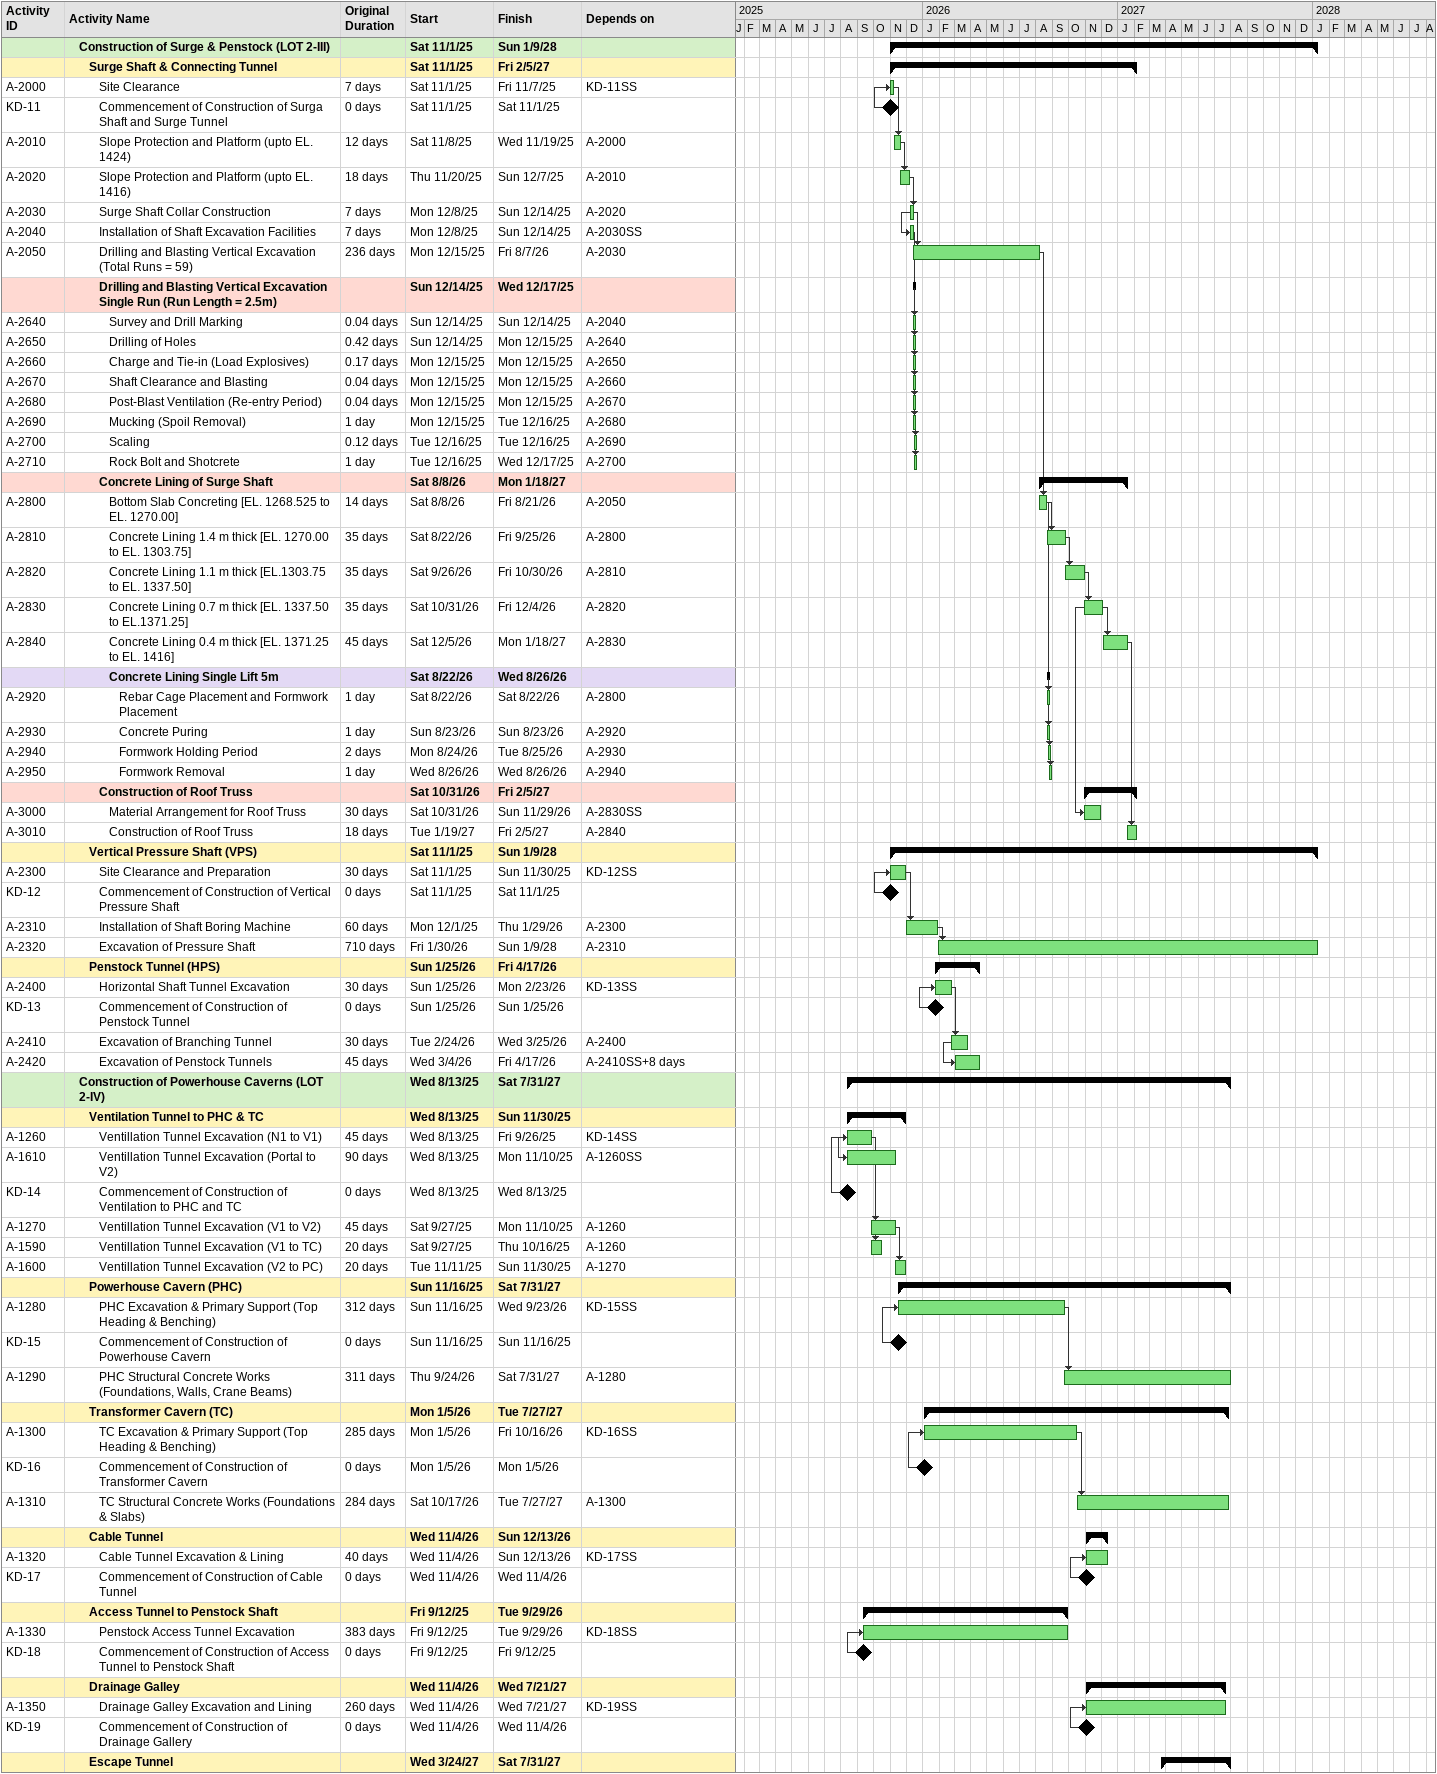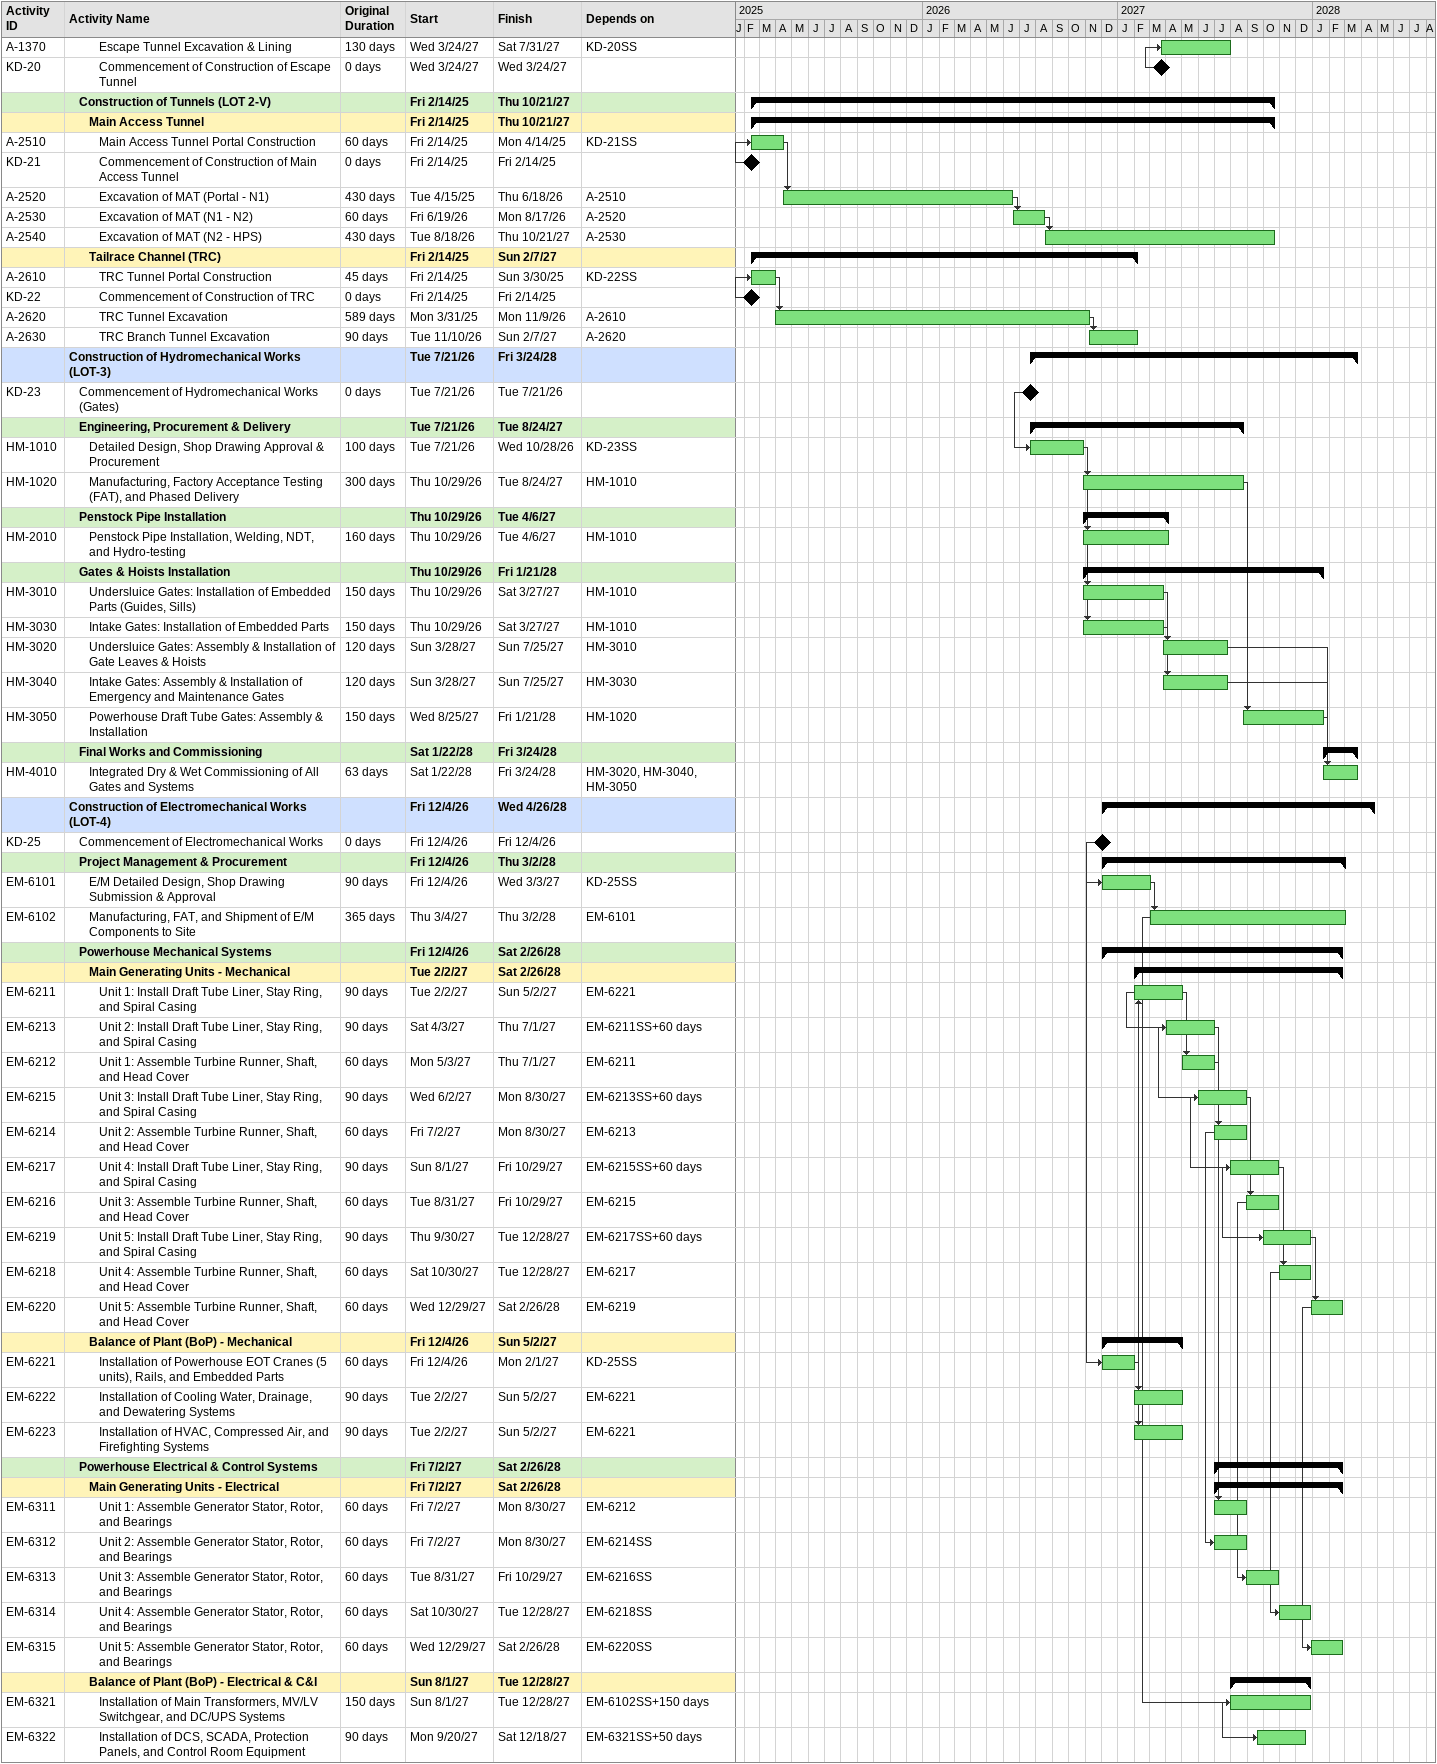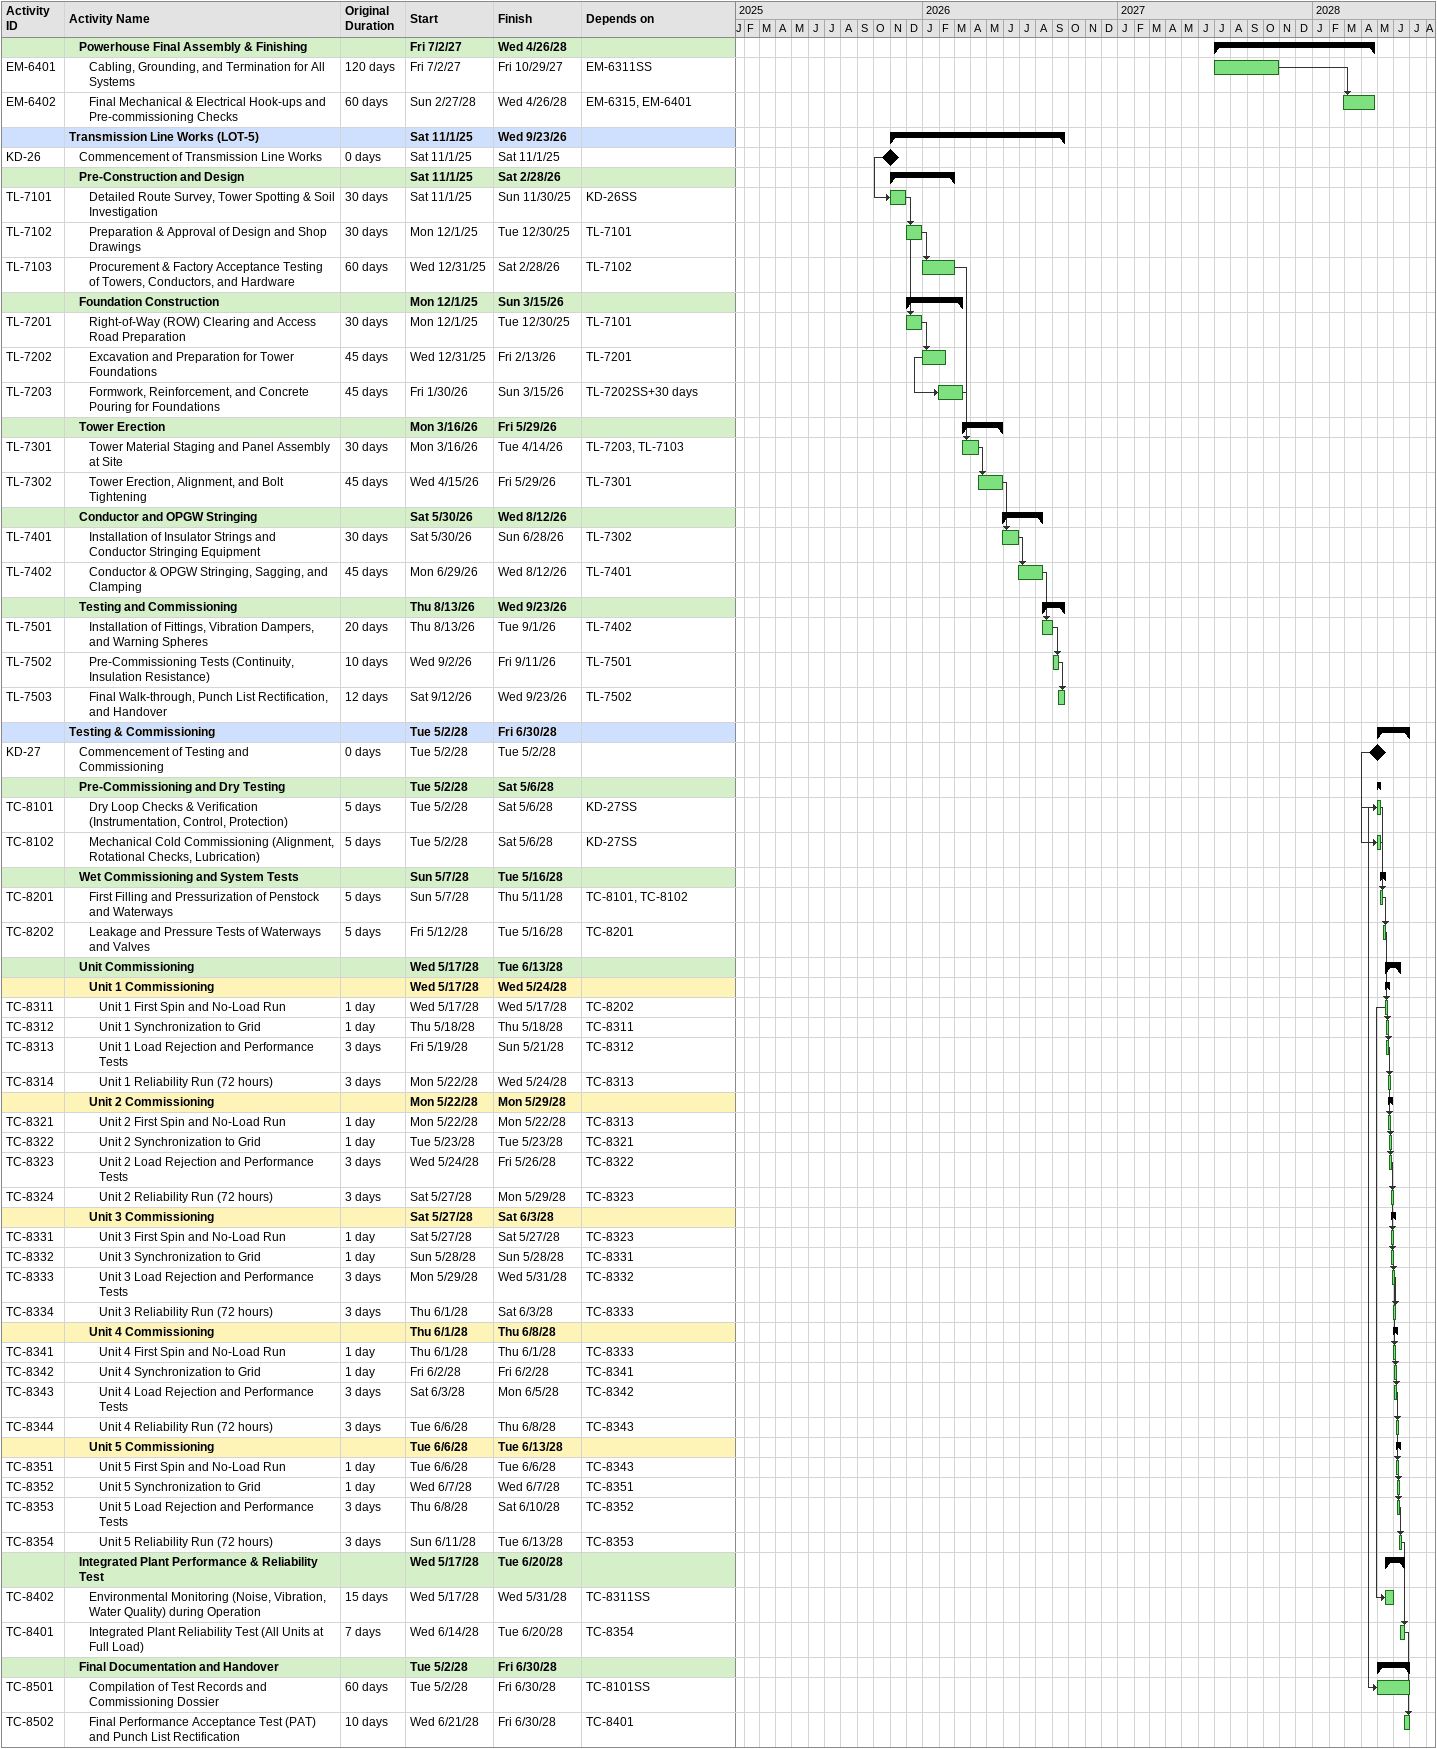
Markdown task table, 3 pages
| ID | Level | Task | Original duration | Start | Finish | Predecessors |
|---|---|---|---|---|---|---|
|  | 2 | **Construction of Surge & Penstock (LOT 2-III)** |  | 2025-11-01 | 2028-01-09 |  |
|  | 3 | **Surge Shaft & Connecting Tunnel** |  | 2025-11-01 | 2027-02-05 |  |
| A-2000 | 4 | Site Clearance | 7d | 2025-11-01 | 2025-11-07 | KD-11SS |
| KD-11 | 4 | Commencement of Construction of Surga Shaft and Surge Tunnel | 0d | 2025-11-01 | 2025-11-01 |  |
| A-2010 | 4 | Slope Protection and Platform (upto EL. 1424) | 12d | 2025-11-08 | 2025-11-19 | A-2000 |
| A-2020 | 4 | Slope Protection and Platform (upto EL. 1416) | 18d | 2025-11-20 | 2025-12-07 | A-2010 |
| A-2030 | 4 | Surge Shaft Collar Construction | 7d | 2025-12-08 | 2025-12-14 | A-2020 |
| A-2040 | 4 | Installation of Shaft Excavation Facilities | 7d | 2025-12-08 | 2025-12-14 | A-2030SS |
| A-2050 | 4 | Drilling and Blasting Vertical Excavation (Total Runs = 59) | 236d | 2025-12-15 | 2026-08-07 | A-2030 |
|  | 4 | **Drilling and Blasting Vertical Excavation Single Run (Run Length = 2.5m)** |  | 2025-12-14 | 2025-12-17 |  |
| A-2640 | 5 | Survey and Drill Marking | 0.04d | 2025-12-14 | 2025-12-14 | A-2040 |
| A-2650 | 5 | Drilling of Holes | 0.42d | 2025-12-14 | 2025-12-15 | A-2640 |
| A-2660 | 5 | Charge and Tie-in (Load Explosives) | 0.17d | 2025-12-15 | 2025-12-15 | A-2650 |
| A-2670 | 5 | Shaft Clearance and Blasting | 0.04d | 2025-12-15 | 2025-12-15 | A-2660 |
| A-2680 | 5 | Post-Blast Ventilation (Re-entry Period) | 0.04d | 2025-12-15 | 2025-12-15 | A-2670 |
| A-2690 | 5 | Mucking (Spoil Removal) | 1d | 2025-12-15 | 2025-12-16 | A-2680 |
| A-2700 | 5 | Scaling | 0.12d | 2025-12-16 | 2025-12-16 | A-2690 |
| A-2710 | 5 | Rock Bolt and Shotcrete | 1d | 2025-12-16 | 2025-12-17 | A-2700 |
|  | 4 | **Concrete Lining of Surge Shaft** |  | 2026-08-08 | 2027-01-18 |  |
| A-2800 | 5 | Bottom Slab Concreting [EL. 1268.525 to EL. 1270.00] | 14d | 2026-08-08 | 2026-08-21 | A-2050 |
| A-2810 | 5 | Concrete Lining 1.4 m thick [EL. 1270.00 to EL. 1303.75] | 35d | 2026-08-22 | 2026-09-25 | A-2800 |
| A-2820 | 5 | Concrete Lining 1.1 m thick [EL.1303.75 to EL. 1337.50] | 35d | 2026-09-26 | 2026-10-30 | A-2810 |
| A-2830 | 5 | Concrete Lining 0.7 m thick [EL. 1337.50 to EL.1371.25] | 35d | 2026-10-31 | 2026-12-04 | A-2820 |
| A-2840 | 5 | Concrete Lining 0.4 m thick [EL. 1371.25 to EL. 1416] | 45d | 2026-12-05 | 2027-01-18 | A-2830 |
|  | 5 | **Concrete Lining Single Lift 5m** |  | 2026-08-22 | 2026-08-26 |  |
| A-2920 | 6 | Rebar Cage Placement and Formwork Placement | 1d | 2026-08-22 | 2026-08-22 | A-2800 |
| A-2930 | 6 | Concrete Puring | 1d | 2026-08-23 | 2026-08-23 | A-2920 |
| A-2940 | 6 | Formwork Holding Period | 2d | 2026-08-24 | 2026-08-25 | A-2930 |
| A-2950 | 6 | Formwork Removal | 1d | 2026-08-26 | 2026-08-26 | A-2940 |
|  | 4 | **Construction of Roof Truss** |  | 2026-10-31 | 2027-02-05 |  |
| A-3000 | 5 | Material Arrangement for Roof Truss | 30d | 2026-10-31 | 2026-11-29 | A-2830SS |
| A-3010 | 5 | Construction of Roof Truss | 18d | 2027-01-19 | 2027-02-05 | A-2840 |
|  | 3 | **Vertical Pressure Shaft (VPS)** |  | 2025-11-01 | 2028-01-09 |  |
| A-2300 | 4 | Site Clearance and Preparation | 30d | 2025-11-01 | 2025-11-30 | KD-12SS |
| KD-12 | 4 | Commencement of Construction of Vertical Pressure Shaft | 0d | 2025-11-01 | 2025-11-01 |  |
| A-2310 | 4 | Installation of Shaft Boring Machine | 60d | 2025-12-01 | 2026-01-29 | A-2300 |
| A-2320 | 4 | Excavation of Pressure Shaft | 710d | 2026-01-30 | 2028-01-09 | A-2310 |
|  | 3 | **Penstock Tunnel (HPS)** |  | 2026-01-25 | 2026-04-17 |  |
| A-2400 | 4 | Horizontal Shaft Tunnel Excavation | 30d | 2026-01-25 | 2026-02-23 | KD-13SS |
| KD-13 | 4 | Commencement of Construction of Penstock Tunnel | 0d | 2026-01-25 | 2026-01-25 |  |
| A-2410 | 4 | Excavation of Branching Tunnel | 30d | 2026-02-24 | 2026-03-25 | A-2400 |
| A-2420 | 4 | Excavation of Penstock Tunnels | 45d | 2026-03-04 | 2026-04-17 | A-2410SS+8d |
|  | 2 | **Construction of Powerhouse Caverns (LOT 2-IV)** |  | 2025-08-13 | 2027-07-31 |  |
|  | 3 | **Ventilation Tunnel to PHC & TC** |  | 2025-08-13 | 2025-11-30 |  |
| A-1260 | 4 | Ventillation Tunnel Excavation (N1 to V1) | 45d | 2025-08-13 | 2025-09-26 | KD-14SS |
| A-1610 | 4 | Ventillation Tunnel Excavation (Portal to V2) | 90d | 2025-08-13 | 2025-11-10 | A-1260SS |
| KD-14 | 4 | Commencement of Construction of Ventilation to PHC and TC | 0d | 2025-08-13 | 2025-08-13 |  |
| A-1270 | 4 | Ventillation Tunnel Excavation (V1 to V2) | 45d | 2025-09-27 | 2025-11-10 | A-1260 |
| A-1590 | 4 | Ventillation Tunnel Excavation (V1 to TC) | 20d | 2025-09-27 | 2025-10-16 | A-1260 |
| A-1600 | 4 | Ventillation Tunnel Excavation (V2 to PC) | 20d | 2025-11-11 | 2025-11-30 | A-1270 |
|  | 3 | **Powerhouse Cavern (PHC)** |  | 2025-11-16 | 2027-07-31 |  |
| A-1280 | 4 | PHC Excavation & Primary Support (Top Heading & Benching) | 312d | 2025-11-16 | 2026-09-23 | KD-15SS |
| KD-15 | 4 | Commencement of Construction of Powerhouse Cavern | 0d | 2025-11-16 | 2025-11-16 |  |
| A-1290 | 4 | PHC Structural Concrete Works (Foundations, Walls, Crane Beams) | 311d | 2026-09-24 | 2027-07-31 | A-1280 |
|  | 3 | **Transformer Cavern (TC)** |  | 2026-01-05 | 2027-07-27 |  |
| A-1300 | 4 | TC Excavation & Primary Support (Top Heading & Benching) | 285d | 2026-01-05 | 2026-10-16 | KD-16SS |
| KD-16 | 4 | Commencement of Construction of Transformer Cavern | 0d | 2026-01-05 | 2026-01-05 |  |
| A-1310 | 4 | TC Structural Concrete Works (Foundations & Slabs) | 284d | 2026-10-17 | 2027-07-27 | A-1300 |
|  | 3 | **Cable Tunnel** |  | 2026-11-04 | 2026-12-13 |  |
| A-1320 | 4 | Cable Tunnel Excavation & Lining | 40d | 2026-11-04 | 2026-12-13 | KD-17SS |
| KD-17 | 4 | Commencement of Construction of Cable Tunnel | 0d | 2026-11-04 | 2026-11-04 |  |
|  | 3 | **Access Tunnel to Penstock Shaft** |  | 2025-09-12 | 2026-09-29 |  |
| A-1330 | 4 | Penstock Access Tunnel Excavation | 383d | 2025-09-12 | 2026-09-29 | KD-18SS |
| KD-18 | 4 | Commencement of Construction of Access Tunnel to Penstock Shaft | 0d | 2025-09-12 | 2025-09-12 |  |
|  | 3 | **Drainage Galley** |  | 2026-11-04 | 2027-07-21 |  |
| A-1350 | 4 | Drainage Galley Excavation and Lining | 260d | 2026-11-04 | 2027-07-21 | KD-19SS |
| KD-19 | 4 | Commencement of Construction of Drainage Gallery | 0d | 2026-11-04 | 2026-11-04 |  |
|  | 3 | **Escape Tunnel** |  | 2027-03-24 | 2027-07-31 |  |
| A-1370 | 4 | Escape Tunnel Excavation & Lining | 130d | 2027-03-24 | 2027-07-31 | KD-20SS |
| KD-20 | 4 | Commencement of Construction of Escape Tunnel | 0d | 2027-03-24 | 2027-03-24 |  |
|  | 2 | **Construction of Tunnels (LOT 2-V)** |  | 2025-02-14 | 2027-10-21 |  |
|  | 3 | **Main Access Tunnel** |  | 2025-02-14 | 2027-10-21 |  |
| A-2510 | 4 | Main Access Tunnel Portal Construction | 60d | 2025-02-14 | 2025-04-14 | KD-21SS |
| KD-21 | 4 | Commencement of Construction of Main Access Tunnel | 0d | 2025-02-14 | 2025-02-14 |  |
| A-2520 | 4 | Excavation of MAT (Portal - N1) | 430d | 2025-04-15 | 2026-06-18 | A-2510 |
| A-2530 | 4 | Excavation of MAT (N1 - N2) | 60d | 2026-06-19 | 2026-08-17 | A-2520 |
| A-2540 | 4 | Excavation of MAT (N2 - HPS) | 430d | 2026-08-18 | 2027-10-21 | A-2530 |
|  | 3 | **Tailrace Channel (TRC)** |  | 2025-02-14 | 2027-02-07 |  |
| A-2610 | 4 | TRC Tunnel Portal Construction | 45d | 2025-02-14 | 2025-03-30 | KD-22SS |
| KD-22 | 4 | Commencement of Construction of TRC | 0d | 2025-02-14 | 2025-02-14 |  |
| A-2620 | 4 | TRC Tunnel Excavation | 589d | 2025-03-31 | 2026-11-09 | A-2610 |
| A-2630 | 4 | TRC Branch Tunnel Excavation | 90d | 2026-11-10 | 2027-02-07 | A-2620 |
|  | 1 | **Construction of Hydromechanical Works (LOT-3)** |  | 2026-07-21 | 2028-03-24 |  |
| KD-23 | 2 | Commencement of Hydromechanical Works (Gates) | 0d | 2026-07-21 | 2026-07-21 |  |
|  | 2 | **Engineering, Procurement & Delivery** |  | 2026-07-21 | 2027-08-24 |  |
| HM-1010 | 3 | Detailed Design, Shop Drawing Approval & Procurement | 100d | 2026-07-21 | 2026-10-28 | KD-23SS |
| HM-1020 | 3 | Manufacturing, Factory Acceptance Testing (FAT), and Phased Delivery | 300d | 2026-10-29 | 2027-08-24 | HM-1010 |
|  | 2 | **Penstock Pipe Installation** |  | 2026-10-29 | 2027-04-06 |  |
| HM-2010 | 3 | Penstock Pipe Installation, Welding, NDT, and Hydro-testing | 160d | 2026-10-29 | 2027-04-06 | HM-1010 |
|  | 2 | **Gates & Hoists Installation** |  | 2026-10-29 | 2028-01-21 |  |
| HM-3010 | 3 | Undersluice Gates: Installation of Embedded Parts (Guides, Sills) | 150d | 2026-10-29 | 2027-03-27 | HM-1010 |
| HM-3030 | 3 | Intake Gates: Installation of Embedded Parts | 150d | 2026-10-29 | 2027-03-27 | HM-1010 |
| HM-3020 | 3 | Undersluice Gates: Assembly & Installation of Gate Leaves & Hoists | 120d | 2027-03-28 | 2027-07-25 | HM-3010 |
| HM-3040 | 3 | Intake Gates: Assembly & Installation of Emergency and Maintenance Gates | 120d | 2027-03-28 | 2027-07-25 | HM-3030 |
| HM-3050 | 3 | Powerhouse Draft Tube Gates: Assembly & Installation | 150d | 2027-08-25 | 2028-01-21 | HM-1020 |
|  | 2 | **Final Works and Commissioning** |  | 2028-01-22 | 2028-03-24 |  |
| HM-4010 | 3 | Integrated Dry & Wet Commissioning of All Gates and Systems | 63d | 2028-01-22 | 2028-03-24 | HM-3020, HM-3040, HM-3050 |
|  | 1 | **Construction of Electromechanical Works (LOT-4)** |  | 2026-12-04 | 2028-04-26 |  |
| KD-25 | 2 | Commencement of Electromechanical Works | 0d | 2026-12-04 | 2026-12-04 |  |
|  | 2 | **Project Management & Procurement** |  | 2026-12-04 | 2028-03-02 |  |
| EM-6101 | 3 | E/M Detailed Design, Shop Drawing Submission & Approval | 90d | 2026-12-04 | 2027-03-03 | KD-25SS |
| EM-6102 | 3 | Manufacturing, FAT, and Shipment of E/M Components to Site | 365d | 2027-03-04 | 2028-03-02 | EM-6101 |
|  | 2 | **Powerhouse Mechanical Systems** |  | 2026-12-04 | 2028-02-26 |  |
|  | 3 | **Main Generating Units - Mechanical** |  | 2027-02-02 | 2028-02-26 |  |
| EM-6211 | 4 | Unit 1: Install Draft Tube Liner, Stay Ring, and Spiral Casing | 90d | 2027-02-02 | 2027-05-02 | EM-6221 |
| EM-6213 | 4 | Unit 2: Install Draft Tube Liner, Stay Ring, and Spiral Casing | 90d | 2027-04-03 | 2027-07-01 | EM-6211SS+60d |
| EM-6212 | 4 | Unit 1: Assemble Turbine Runner, Shaft, and Head Cover | 60d | 2027-05-03 | 2027-07-01 | EM-6211 |
| EM-6215 | 4 | Unit 3: Install Draft Tube Liner, Stay Ring, and Spiral Casing | 90d | 2027-06-02 | 2027-08-30 | EM-6213SS+60d |
| EM-6214 | 4 | Unit 2: Assemble Turbine Runner, Shaft, and Head Cover | 60d | 2027-07-02 | 2027-08-30 | EM-6213 |
| EM-6217 | 4 | Unit 4: Install Draft Tube Liner, Stay Ring, and Spiral Casing | 90d | 2027-08-01 | 2027-10-29 | EM-6215SS+60d |
| EM-6216 | 4 | Unit 3: Assemble Turbine Runner, Shaft, and Head Cover | 60d | 2027-08-31 | 2027-10-29 | EM-6215 |
| EM-6219 | 4 | Unit 5: Install Draft Tube Liner, Stay Ring, and Spiral Casing | 90d | 2027-09-30 | 2027-12-28 | EM-6217SS+60d |
| EM-6218 | 4 | Unit 4: Assemble Turbine Runner, Shaft, and Head Cover | 60d | 2027-10-30 | 2027-12-28 | EM-6217 |
| EM-6220 | 4 | Unit 5: Assemble Turbine Runner, Shaft, and Head Cover | 60d | 2027-12-29 | 2028-02-26 | EM-6219 |
|  | 3 | **Balance of Plant (BoP) - Mechanical** |  | 2026-12-04 | 2027-05-02 |  |
| EM-6221 | 4 | Installation of Powerhouse EOT Cranes (5 units), Rails, and Embedded Parts | 60d | 2026-12-04 | 2027-02-01 | KD-25SS |
| EM-6222 | 4 | Installation of Cooling Water, Drainage, and Dewatering Systems | 90d | 2027-02-02 | 2027-05-02 | EM-6221 |
| EM-6223 | 4 | Installation of HVAC, Compressed Air, and Firefighting Systems | 90d | 2027-02-02 | 2027-05-02 | EM-6221 |
|  | 2 | **Powerhouse Electrical & Control Systems** |  | 2027-07-02 | 2028-02-26 |  |
|  | 3 | **Main Generating Units - Electrical** |  | 2027-07-02 | 2028-02-26 |  |
| EM-6311 | 4 | Unit 1: Assemble Generator Stator, Rotor, and Bearings | 60d | 2027-07-02 | 2027-08-30 | EM-6212 |
| EM-6312 | 4 | Unit 2: Assemble Generator Stator, Rotor, and Bearings | 60d | 2027-07-02 | 2027-08-30 | EM-6214SS |
| EM-6313 | 4 | Unit 3: Assemble Generator Stator, Rotor, and Bearings | 60d | 2027-08-31 | 2027-10-29 | EM-6216SS |
| EM-6314 | 4 | Unit 4: Assemble Generator Stator, Rotor, and Bearings | 60d | 2027-10-30 | 2027-12-28 | EM-6218SS |
| EM-6315 | 4 | Unit 5: Assemble Generator Stator, Rotor, and Bearings | 60d | 2027-12-29 | 2028-02-26 | EM-6220SS |
|  | 3 | **Balance of Plant (BoP) - Electrical & C&I** |  | 2027-08-01 | 2027-12-28 |  |
| EM-6321 | 4 | Installation of Main Transformers, MV/LV Switchgear, and DC/UPS Systems | 150d | 2027-08-01 | 2027-12-28 | EM-6102SS+150d |
| EM-6322 | 4 | Installation of DCS, SCADA, Protection Panels, and Control Room Equipment | 90d | 2027-09-20 | 2027-12-18 | EM-6321SS+50d |
|  | 2 | **Powerhouse Final Assembly & Finishing** |  | 2027-07-02 | 2028-04-26 |  |
| EM-6401 | 3 | Cabling, Grounding, and Termination for All Systems | 120d | 2027-07-02 | 2027-10-29 | EM-6311SS |
| EM-6402 | 3 | Final Mechanical & Electrical Hook-ups and Pre-commissioning Checks | 60d | 2028-02-27 | 2028-04-26 | EM-6315, EM-6401 |
|  | 1 | **Transmission Line Works (LOT-5)** |  | 2025-11-01 | 2026-09-23 |  |
| KD-26 | 2 | Commencement of Transmission Line Works | 0d | 2025-11-01 | 2025-11-01 |  |
|  | 2 | **Pre-Construction and Design** |  | 2025-11-01 | 2026-02-28 |  |
| TL-7101 | 3 | Detailed Route Survey, Tower Spotting & Soil Investigation | 30d | 2025-11-01 | 2025-11-30 | KD-26SS |
| TL-7102 | 3 | Preparation & Approval of Design and Shop Drawings | 30d | 2025-12-01 | 2025-12-30 | TL-7101 |
| TL-7103 | 3 | Procurement & Factory Acceptance Testing of Towers, Conductors, and Hardware | 60d | 2025-12-31 | 2026-02-28 | TL-7102 |
|  | 2 | **Foundation Construction** |  | 2025-12-01 | 2026-03-15 |  |
| TL-7201 | 3 | Right-of-Way (ROW) Clearing and Access Road Preparation | 30d | 2025-12-01 | 2025-12-30 | TL-7101 |
| TL-7202 | 3 | Excavation and Preparation for Tower Foundations | 45d | 2025-12-31 | 2026-02-13 | TL-7201 |
| TL-7203 | 3 | Formwork, Reinforcement, and Concrete Pouring for Foundations | 45d | 2026-01-30 | 2026-03-15 | TL-7202SS+30d |
|  | 2 | **Tower Erection** |  | 2026-03-16 | 2026-05-29 |  |
| TL-7301 | 3 | Tower Material Staging and Panel Assembly at Site | 30d | 2026-03-16 | 2026-04-14 | TL-7203, TL-7103 |
| TL-7302 | 3 | Tower Erection, Alignment, and Bolt Tightening | 45d | 2026-04-15 | 2026-05-29 | TL-7301 |
|  | 2 | **Conductor and OPGW Stringing** |  | 2026-05-30 | 2026-08-12 |  |
| TL-7401 | 3 | Installation of Insulator Strings and Conductor Stringing Equipment | 30d | 2026-05-30 | 2026-06-28 | TL-7302 |
| TL-7402 | 3 | Conductor & OPGW Stringing, Sagging, and Clamping | 45d | 2026-06-29 | 2026-08-12 | TL-7401 |
|  | 2 | **Testing and Commissioning** |  | 2026-08-13 | 2026-09-23 |  |
| TL-7501 | 3 | Installation of Fittings, Vibration Dampers, and Warning Spheres | 20d | 2026-08-13 | 2026-09-01 | TL-7402 |
| TL-7502 | 3 | Pre-Commissioning Tests (Continuity, Insulation Resistance) | 10d | 2026-09-02 | 2026-09-11 | TL-7501 |
| TL-7503 | 3 | Final Walk-through, Punch List Rectification, and Handover | 12d | 2026-09-12 | 2026-09-23 | TL-7502 |
|  | 1 | **Testing & Commissioning** |  | 2028-05-02 | 2028-06-30 |  |
| KD-27 | 2 | Commencement of Testing and Commissioning | 0d | 2028-05-02 | 2028-05-02 |  |
|  | 2 | **Pre-Commissioning and Dry Testing** |  | 2028-05-02 | 2028-05-06 |  |
| TC-8101 | 3 | Dry Loop Checks & Verification (Instrumentation, Control, Protection) | 5d | 2028-05-02 | 2028-05-06 | KD-27SS |
| TC-8102 | 3 | Mechanical Cold Commissioning (Alignment, Rotational Checks, Lubrication) | 5d | 2028-05-02 | 2028-05-06 | KD-27SS |
|  | 2 | **Wet Commissioning and System Tests** |  | 2028-05-07 | 2028-05-16 |  |
| TC-8201 | 3 | First Filling and Pressurization of Penstock and Waterways | 5d | 2028-05-07 | 2028-05-11 | TC-8101, TC-8102 |
| TC-8202 | 3 | Leakage and Pressure Tests of Waterways and Valves | 5d | 2028-05-12 | 2028-05-16 | TC-8201 |
|  | 2 | **Unit Commissioning** |  | 2028-05-17 | 2028-06-13 |  |
|  | 3 | **Unit 1 Commissioning** |  | 2028-05-17 | 2028-05-24 |  |
| TC-8311 | 4 | Unit 1 First Spin and No-Load Run | 1d | 2028-05-17 | 2028-05-17 | TC-8202 |
| TC-8312 | 4 | Unit 1 Synchronization to Grid | 1d | 2028-05-18 | 2028-05-18 | TC-8311 |
| TC-8313 | 4 | Unit 1 Load Rejection and Performance Tests | 3d | 2028-05-19 | 2028-05-21 | TC-8312 |
| TC-8314 | 4 | Unit 1 Reliability Run (72 hours) | 3d | 2028-05-22 | 2028-05-24 | TC-8313 |
|  | 3 | **Unit 2 Commissioning** |  | 2028-05-22 | 2028-05-29 |  |
| TC-8321 | 4 | Unit 2 First Spin and No-Load Run | 1d | 2028-05-22 | 2028-05-22 | TC-8313 |
| TC-8322 | 4 | Unit 2 Synchronization to Grid | 1d | 2028-05-23 | 2028-05-23 | TC-8321 |
| TC-8323 | 4 | Unit 2 Load Rejection and Performance Tests | 3d | 2028-05-24 | 2028-05-26 | TC-8322 |
| TC-8324 | 4 | Unit 2 Reliability Run (72 hours) | 3d | 2028-05-27 | 2028-05-29 | TC-8323 |
|  | 3 | **Unit 3 Commissioning** |  | 2028-05-27 | 2028-06-03 |  |
| TC-8331 | 4 | Unit 3 First Spin and No-Load Run | 1d | 2028-05-27 | 2028-05-27 | TC-8323 |
| TC-8332 | 4 | Unit 3 Synchronization to Grid | 1d | 2028-05-28 | 2028-05-28 | TC-8331 |
| TC-8333 | 4 | Unit 3 Load Rejection and Performance Tests | 3d | 2028-05-29 | 2028-05-31 | TC-8332 |
| TC-8334 | 4 | Unit 3 Reliability Run (72 hours) | 3d | 2028-06-01 | 2028-06-03 | TC-8333 |
|  | 3 | **Unit 4 Commissioning** |  | 2028-06-01 | 2028-06-08 |  |
| TC-8341 | 4 | Unit 4 First Spin and No-Load Run | 1d | 2028-06-01 | 2028-06-01 | TC-8333 |
| TC-8342 | 4 | Unit 4 Synchronization to Grid | 1d | 2028-06-02 | 2028-06-02 | TC-8341 |
| TC-8343 | 4 | Unit 4 Load Rejection and Performance Tests | 3d | 2028-06-03 | 2028-06-05 | TC-8342 |
| TC-8344 | 4 | Unit 4 Reliability Run (72 hours) | 3d | 2028-06-06 | 2028-06-08 | TC-8343 |
|  | 3 | **Unit 5 Commissioning** |  | 2028-06-06 | 2028-06-13 |  |
| TC-8351 | 4 | Unit 5 First Spin and No-Load Run | 1d | 2028-06-06 | 2028-06-06 | TC-8343 |
| TC-8352 | 4 | Unit 5 Synchronization to Grid | 1d | 2028-06-07 | 2028-06-07 | TC-8351 |
| TC-8353 | 4 | Unit 5 Load Rejection and Performance Tests | 3d | 2028-06-08 | 2028-06-10 | TC-8352 |
| TC-8354 | 4 | Unit 5 Reliability Run (72 hours) | 3d | 2028-06-11 | 2028-06-13 | TC-8353 |
|  | 2 | **Integrated Plant Performance & Reliability Test** |  | 2028-05-17 | 2028-06-20 |  |
| TC-8402 | 3 | Environmental Monitoring (Noise, Vibration, Water Quality) during Operation | 15d | 2028-05-17 | 2028-05-31 | TC-8311SS |
| TC-8401 | 3 | Integrated Plant Reliability Test (All Units at Full Load) | 7d | 2028-06-14 | 2028-06-20 | TC-8354 |
|  | 2 | **Final Documentation and Handover** |  | 2028-05-02 | 2028-06-30 |  |
| TC-8501 | 3 | Compilation of Test Records and Commissioning Dossier | 60d | 2028-05-02 | 2028-06-30 | TC-8101SS |
| TC-8502 | 3 | Final Performance Acceptance Test (PAT) and Punch List Rectification | 10d | 2028-06-21 | 2028-06-30 | TC-8401 |
